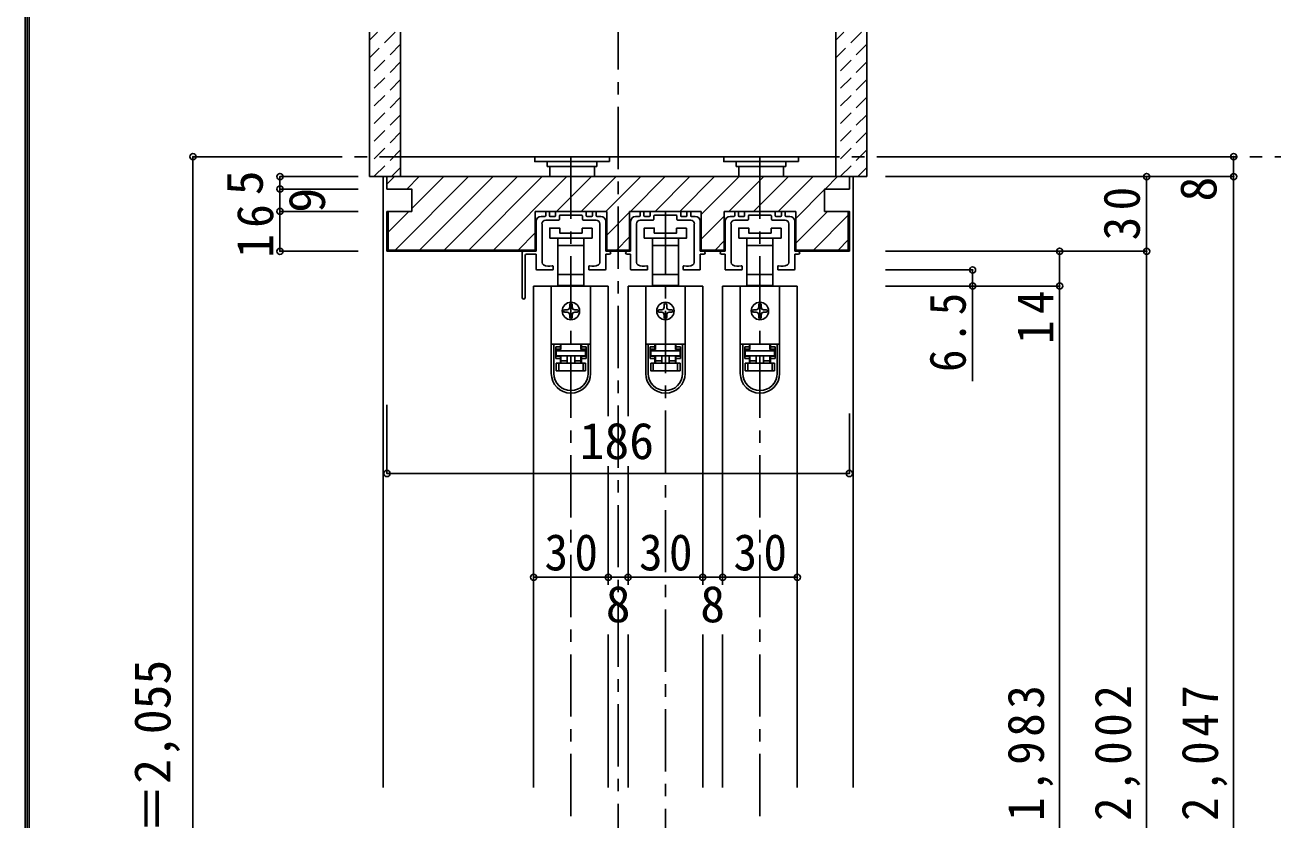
# Model space of a CAD drawing. Units: millimetres at full size, sheet at 1:5; some dimension numbers follow another scale. Extents: x -973 to 977, y -718 to 696.
# Drawn here: x -973 to -468, y -319 to 0 of the extents above; entities that cross this region are included whole.
import ezdxf
from ezdxf.enums import TextEntityAlignment as Align

# ---------------------------------------------------------------- set-up
doc = ezdxf.new("R2010")
doc.units = ezdxf.units.MM
doc.header["$LTSCALE"] = 5
doc.header["$PDMODE"] = 32
doc.header["$PDSIZE"] = 2.5
doc.linetypes.add('CHAIN1', pattern=[8, 5, -1, 1, -1])
doc.linetypes.add('DASHED1', pattern=[1.8, 1.2, -0.6])
for name, color, linetype in [('0-0_補助線', 3, 'Continuous'), ('0-1_通り芯', 4, 'CHAIN1'), ('0-2_柱', 7, 'Continuous'), ('0-3_仕上げ', 2, 'Continuous'), ('0-4_枠', 3, 'Continuous'), ('0-6_扉', 6, 'Continuous'), ('0-7_金物', 7, 'Continuous'), ('0-B_寸法', 7, 'Continuous'), ('0-C_ハッチ', 4, 'DASHED1'), ('F-1_枠', 6, 'Continuous')]:
    doc.layers.add(name, color=color, linetype=linetype)
doc.styles.add('ＭＳ ゴシック', font='')
doc.styles.get('ＭＳ ゴシック').set_extended_font_data('MS Gothic')

# ---------------------------------------------------------------- blocks, each defined once
blk = doc.blocks.new('下荷重(戸車)')
at = {"layer": '0-7_金物'}
for p, q in [((8.5, 37.107), (4.5, 37.107)), ((5.25, 30.107), (5.25, 33.107)), ((-5.25, 30.107), (0, 30.107)), ((0, 30.107), (5.25, 30.107)), ((5.25, 18.507), (5.25, 30.107)), ((0, 18.507), (-5.25, 18.507)), ((-5.25, 18.507), (-5.25, 14.107)), ((5.25, 18.507), (0, 18.507)), ((5.25, 14.107), (5.25, 18.507)), ((7.9, 13.807), (-7.9, 13.807)), ((-7.9, 13.807), (-7.9, -9.493)), ((-5.25, 14.107), (-4, 14.107)), ((-4, 14.107), (-4, 13.807)), ((4, 14.107), (-4, 14.107)), ((4, 14.107), (5.25, 14.107)), ((4, 13.807), (4, 14.107)), ((7.9, 13.807), (7.9, -9.493)), ((-0.5, 6.307), (-0.5, 5.307)), ((0.5, 5.307), (0.5, 6.307)), ((-1.5, 4.307), (-2.5, 4.307)), ((-2.5, 3.307), (-1.5, 3.307)), ((-0.5, 2.307), (-0.5, 1.307)), ((0.5, 1.307), (0.5, 2.307)), ((2.5, 4.307), (1.5, 4.307)), ((1.5, 3.307), (2.5, 3.307)), ((7.9, -9.493), (-7.9, -9.493)), ((-7.9, -9.493), (-7.9, -9.593)), ((-6.9, -9.593), (-7.9, -9.593)), ((-7.9, -9.593), (-7.9, -21.293)), ((-4.2, -9.593), (-6.9, -9.593)), ((-6.9, -21.293), (-6.9, -9.593)), ((-4.9, -9.593), (-4.9, -9.493)), ((-4.2, -9.593), (-4.2, -10.593)), ((-4, -11.693), (-4, -9.493)), ((4, -9.493), (4, -11.693)), ((6.9, -9.593), (4.2, -9.593)), ((4.2, -10.593), (4.2, -9.593)), ((4.9, -9.493), (4.9, -9.593)), ((6.9, -9.593), (6.9, -21.293)), ((7.9, -9.593), (6.9, -9.593)), ((7.9, -9.493), (7.9, -9.593)), ((7.9, -21.293), (7.9, -9.593)), ((-6.1, -10.593), (-6.1, -15.293)), ((-6.1, -10.593), (-4.2, -10.593)), ((-6.1, -14.293), (-4.2, -14.293)), ((-5.9, -11.693), (-5.9, -12.193)), ((-4, -11.693), (-5.9, -11.693)), ((-5.9, -12.193), (5.9, -12.193)), ((-5.9, -14.193), (-5.9, -12.193)), ((5.9, -14.193), (-5.9, -14.193)), ((-4.2, -14.293), (-4.2, -15.293)), ((-4, -16.193), (-4, -14.193)), ((-1.5, -14.193), (-1.5, -17.193)), ((1.5, -14.193), (1.5, -17.193)), ((5.9, -11.693), (4, -11.693)), ((4.2, -11.593), (4.2, -10.593)), ((4.2, -10.593), (6.1, -10.593)), ((6.1, -11.593), (4.2, -11.593)), ((5.9, -12.193), (5.9, -11.693)), ((5.9, -12.193), (5.9, -14.193)), ((6.1, -15.293), (6.1, -10.593)), ((-4.2, -15.293), (-6.1, -15.293)), ((-5.9, -17.193), (-4.9, -17.193)), ((-4.9, -17.193), (4.9, -17.193)), ((-4.9, -17.193), (-4.9, -20.193)), ((4.9, -20.193), (-4.9, -20.193)), ((-4.2, -15.293), (-4.2, -17.193)), ((1.5, -16.193), (4, -16.193)), ((6.1, -15.293), (4.2, -15.293)), ((4.2, -17.193), (4.2, -15.293)), ((4.9, -17.193), (5.9, -17.193)), ((5.9, -17.193), (5.9, -20.193))]:
    blk.add_line(p, q, dxfattribs=at)
for points in [[(-8.5, 33.107), (0, 33.107), (8.5, 33.107), (8.5, 37.107)], [(4.5, 37.107), (4.5, 35.107), (-4.5, 35.107), (-4.5, 37.107), (-8.5, 37.107), (-8.5, 33.107)], [(-5.25, 33.107), (-5.25, 30.107), (-5.25, 18.507)], [(-4.2, -10.593), (-4.2, -11.593), (-6.1, -11.593)], [(4, -14.193), (4, -16.193), (4, -17.193)], [(4.2, -15.293), (4.2, -14.293), (6.1, -14.293)], [(-4.9, -20.193), (-5.9, -20.193), (-5.9, -17.193)], [(-4, -17.193), (-4, -16.193), (-1.5, -16.193)], [(5.9, -20.193), (4.9, -20.193), (4.9, -17.193)]]:
    blk.add_lwpolyline(points, dxfattribs=at)
blk.add_circle((0, 3.807), 3.5, dxfattribs=at)
for centre, radius, start, end in [((-1.5, 5.307), 1, 270, 0), ((0, 6.307), 0.5, 90, 180), ((0, 6.307), 0.5, 0, 90), ((1.5, 5.307), 1, 180, 270), ((-2.5, 3.807), 0.5, 90, 180), ((-2.5, 3.807), 0.5, 180, 270), ((-1.5, 2.307), 1, 0, 90), ((0, 1.307), 0.5, 180, 270), ((0, 1.307), 0.5, 270, 0), ((1.5, 2.307), 1, 90, 180), ((2.5, 3.807), 0.5, 0, 90), ((2.5, 3.807), 0.5, 270, 0), ((0, -21.293), 7.9, 180, 0), ((0, -21.293), 6.9, 180, 0)]:
    blk.add_arc(centre, radius, start, end, dxfattribs=at)
blk = doc.blocks.new('03')
at = {"layer": '0-B_寸法'}
for p, q in [((-13.079, 5.476), (-13.079, -6.524)), ((-11.079, 7.476), (-9.529, 7.476)), ((-9.229, 7.776), (-9.229, 9.176)), ((-9.229, 5.976), (-4.029, 5.976)), ((-8.029, 9.476), (-8.929, 9.476)), ((-7.729, 7.776), (-7.729, 9.176)), ((-5.529, 7.476), (-7.429, 7.476)), ((-5.229, 9.176), (-5.229, 7.776)), ((-4.929, 9.476), (6.771, 9.476)), ((-3.729, 6.276), (-3.729, 7.676)), ((-3.429, 7.976), (0.621, 7.976)), ((0.921, 8.276), (0.621, 7.976)), ((0.921, 8.276), (1.221, 7.976)), ((5.271, 7.976), (1.221, 7.976)), ((5.571, 6.276), (5.571, 7.676)), ((11.071, 5.976), (5.871, 5.976)), ((7.071, 9.176), (7.071, 7.776)), ((7.371, 7.476), (9.271, 7.476)), ((9.571, 7.776), (9.571, 9.176)), ((9.871, 9.476), (10.771, 9.476)), ((11.071, 7.776), (11.071, 9.176)), ((12.921, 7.476), (11.371, 7.476)), ((14.921, 5.476), (14.921, -6.524)), ((-10.679, -11.096), (-10.679, 4.476)), ((12.521, -11.096), (12.521, 4.476)), ((-18.679, -25.124), (-18.679, -7.024)), ((-18.179, -6.524), (-13.079, -6.524)), ((-17.479, -25.124), (-17.479, -8.224)), ((-16.979, -7.724), (-13.079, -7.724)), ((-13.079, -13.724), (-13.079, -7.724)), ((16.321, -6.524), (14.921, -6.524)), ((16.321, -7.724), (14.921, -7.724)), ((14.921, -13.724), (14.921, -7.724)), ((-12.779, -14.024), (-6.529, -14.024)), ((-6.229, -13.724), (-6.229, -12.649)), ((8.071, -13.724), (8.071, -12.649)), ((14.621, -14.024), (8.371, -14.024))]:
    blk.add_line(p, q, dxfattribs=at)
for centre, radius, start, end in [((-11.079, 5.476), 2, 90, 180), ((-9.229, 4.476), 1.5, 90, 180), ((-9.529, 7.776), 0.3, 270, 0), ((-8.929, 9.176), 0.3, 90, 180), ((-8.029, 9.176), 0.3, 0, 90), ((-7.429, 7.776), 0.3, 180, 270), ((-5.529, 7.776), 0.3, 270, 0), ((-4.929, 9.176), 0.3, 90, 180), ((-4.029, 6.276), 0.3, 270, 0), ((-3.429, 7.676), 0.3, 90, 180), ((5.271, 7.676), 0.3, 0, 90), ((5.871, 6.276), 0.3, 180, 270), ((6.771, 9.176), 0.3, 0, 90), ((7.371, 7.776), 0.3, 180, 270), ((9.271, 7.776), 0.3, 270, 0), ((9.871, 9.176), 0.3, 90, 180), ((10.771, 9.176), 0.3, 0, 90), ((11.371, 7.776), 0.3, 180, 270), ((11.071, 4.476), 1.5, 0, 90), ((12.921, 5.476), 2, 0, 90), ((-18.179, -7.024), 0.5, 90, 180), ((-16.979, -8.224), 0.5, 90, 180), ((16.321, -7.124), 0.6, 0, 90), ((16.321, -7.124), 0.6, 270, 0), ((-12.779, -13.724), 0.3, 180, 270), ((-9.679, -11.096), 1, 180, 243.25632), ((-7.879, -7.524), 5, 243.25632, 284.75682), ((-6.529, -12.649), 0.3, 0, 104.75682), ((-6.529, -13.724), 0.3, 270, 0), ((8.371, -12.649), 0.3, 75.24318, 180), ((8.371, -13.724), 0.3, 180, 270), ((9.721, -7.524), 5, 255.24318, 296.74368), ((11.521, -11.096), 1, 296.74368, 0), ((14.621, -13.724), 0.3, 270, 0), ((-18.079, -25.124), 0.6, 180, 0)]:
    blk.add_arc(centre, radius, start, end, dxfattribs=at)
blk = doc.blocks.new('02')
at = {"layer": '0-B_寸法'}
for p, q in [((-12, 6.623), (-10.45, 6.623)), ((-10.15, 6.923), (-10.15, 8.323)), ((-10.15, 5.123), (-4.95, 5.123)), ((-8.95, 8.623), (-9.85, 8.623)), ((-8.65, 6.923), (-8.65, 8.323)), ((-6.45, 6.623), (-8.35, 6.623)), ((-6.15, 8.323), (-6.15, 6.923)), ((-5.85, 8.623), (5.85, 8.623)), ((-4.65, 5.423), (-4.65, 6.823)), ((-4.35, 7.123), (-0.3, 7.123)), ((0, 7.423), (-0.3, 7.123)), ((0, 7.423), (0.3, 7.123)), ((4.35, 7.123), (0.3, 7.123)), ((4.65, 5.423), (4.65, 6.823)), ((10.15, 5.123), (4.95, 5.123)), ((6.15, 8.323), (6.15, 6.923)), ((6.45, 6.623), (8.35, 6.623)), ((8.65, 6.923), (8.65, 8.323)), ((8.95, 8.623), (9.85, 8.623)), ((10.15, 6.923), (10.15, 8.323)), ((12, 6.623), (10.45, 6.623)), ((-14, 4.623), (-14, -7.377)), ((-11.6, -11.949), (-11.6, 3.623)), ((11.6, -11.949), (11.6, 3.623)), ((14, 4.623), (14, -7.377)), ((-15.4, -7.377), (-14, -7.377)), ((-15.4, -8.577), (-14, -8.577)), ((-14, -14.577), (-14, -8.577)), ((15.4, -7.377), (14, -7.377)), ((15.4, -8.577), (14, -8.577)), ((14, -14.577), (14, -8.577)), ((-13.7, -14.877), (-7.45, -14.877)), ((-7.15, -14.577), (-7.15, -13.502)), ((7.15, -14.577), (7.15, -13.502)), ((13.7, -14.877), (7.45, -14.877))]:
    blk.add_line(p, q, dxfattribs=at)
for centre, radius, start, end in [((-12, 4.623), 2, 90, 180), ((-10.15, 3.623), 1.5, 90, 180), ((-10.45, 6.923), 0.3, 270, 0), ((-9.85, 8.323), 0.3, 90, 180), ((-8.95, 8.323), 0.3, 0, 90), ((-8.35, 6.923), 0.3, 180, 270), ((-6.45, 6.923), 0.3, 270, 0), ((-5.85, 8.323), 0.3, 90, 180), ((-4.95, 5.423), 0.3, 270, 0), ((-4.35, 6.823), 0.3, 90, 180), ((4.35, 6.823), 0.3, 0, 90), ((4.95, 5.423), 0.3, 180, 270), ((5.85, 8.323), 0.3, 0, 90), ((6.45, 6.923), 0.3, 180, 270), ((8.35, 6.923), 0.3, 270, 0), ((8.95, 8.323), 0.3, 90, 180), ((9.85, 8.323), 0.3, 0, 90), ((10.45, 6.923), 0.3, 180, 270), ((10.15, 3.623), 1.5, 0, 90), ((12, 4.623), 2, 0, 90), ((-15.4, -7.977), 0.6, 90, 180), ((-15.4, -7.977), 0.6, 180, 270), ((15.4, -7.977), 0.6, 0, 90), ((15.4, -7.977), 0.6, 270, 0), ((-13.7, -14.577), 0.3, 180, 270), ((-10.6, -11.949), 1, 180, 243.25632), ((-8.8, -8.377), 5, 243.25632, 284.75682), ((-7.45, -13.502), 0.3, 0, 104.75682), ((-7.45, -14.577), 0.3, 270, 0), ((7.45, -13.502), 0.3, 75.24318, 180), ((7.45, -14.577), 0.3, 180, 270), ((8.8, -8.377), 5, 255.24318, 296.74368), ((10.6, -11.949), 1, 296.74368, 0), ((13.7, -14.577), 0.3, 270, 0)]:
    blk.add_arc(centre, radius, start, end, dxfattribs=at)

msp = doc.modelspace()

# ---------------------------------------------------------------- linework, layer by layer
at = {"layer": '0-0_補助線'}
for p, q in [((-768.247, -90.5), (-768.247, -74.5)), ((-768.247, -74.5), (-739.447, -74.5)), ((-739.447, -90.5), (-739.447, -74.5)), ((-730.247, -74.5), (-701.447, -74.5)), ((-730.247, -90.5), (-730.247, -74.5)), ((-701.447, -90.5), (-701.447, -74.5)), ((-692.247, -74.5), (-663.447, -74.5)), ((-663.447, -90.5), (-663.447, -74.5)), ((-739.447, -90), (-730.247, -90)), ((-739.447, -90.5), (-730.247, -90.5)), ((-701.447, -90), (-692.247, -90))]:
    msp.add_line(p, q, dxfattribs=at)
at = {"layer": '0-0_補助線', "color": 6}
for p, q in [((-768.847, -104.5), (-738.847, -104.5)), ((-730.847, -104.5), (-700.847, -104.5)), ((-692.847, -104.5), (-662.847, -104.5))]:
    msp.add_line(p, q, dxfattribs=at)
at = {"layer": '0-0_補助線'}
msp.add_lwpolyline([(-701.447, -90.5), (-692.247, -90.5), (-692.247, -74.5)], dxfattribs=at)
at = {"layer": '0-1_通り芯'}
for p, q in [((-734.847, -577.5), (-734.847, -2.5)), ((-870.847, -52.5), (-468.347, -52.5)), ((-753.847, -52.5), (-753.847, -567.5)), ((-677.847, -52.5), (-677.847, -567.5)), ((-715.847, -74.5), (-715.847, -567.5))]:
    msp.add_line(p, q, dxfattribs=at)
at = {"layer": '0-2_柱'}
msp.add_line((-822.347, -52.5), (-647.347, -52.5), dxfattribs=at)
at = {"layer": '0-3_仕上げ'}
for p, q in [((-834.847, -2.5), (-834.847, -60.5)), ((-822.347, -2.5), (-822.347, -60.5)), ((-647.347, -2.5), (-647.347, -60.5)), ((-634.847, -2.5), (-634.847, -60.5)), ((-822.347, -60.5), (-834.847, -60.5)), ((-634.847, -60.5), (-647.347, -60.5))]:
    msp.add_line(p, q, dxfattribs=at)
at = {"layer": '0-4_枠', "color": 4}
for p, q in [((-827.847, -60.5), (-829.347, -60.5)), ((-829.347, -306), (-829.347, -60.5)), ((-641.847, -60.5), (-640.347, -60.5)), ((-640.347, -306), (-640.347, -60.5))]:
    msp.add_line(p, q, dxfattribs=at)
at = {"layer": '0-4_枠'}
for p, q in [((-641.847, -65.5), (-641.847, -60.5)), ((-827.847, -74.5), (-827.847, -90.5)), ((-827.347, -74.5), (-827.347, -90)), ((-642.347, -74.5), (-642.347, -90)), ((-827.847, -90.5), (-768.247, -90.5)), ((-827.347, -90), (-768.247, -90)), ((-642.347, -90), (-663.447, -90)), ((-641.847, -90.5), (-663.447, -90.5))]:
    msp.add_line(p, q, dxfattribs=at)
for points in [[(-641.847, -60.5), (-827.847, -60.5), (-827.847, -65.5), (-817.847, -65.5), (-817.847, -74.5), (-827.847, -74.5)], [(-641.847, -65.5), (-651.847, -65.5), (-651.847, -74.5), (-641.847, -74.5), (-641.847, -90.5)]]:
    msp.add_lwpolyline(points, dxfattribs=at)
at = {"layer": '0-6_扉'}
for p, q in [((-768.847, -104.5), (-768.847, -306)), ((-738.847, -104.5), (-738.847, -156.804)), ((-730.847, -104.5), (-730.847, -156.804)), ((-700.847, -104.5), (-700.847, -224.5)), ((-692.847, -104.5), (-692.847, -224.5)), ((-662.847, -104.5), (-662.847, -306)), ((-738.847, -176.804), (-738.847, -224.5)), ((-730.847, -176.804), (-730.847, -224.5)), ((-738.847, -244.5), (-738.847, -306)), ((-730.847, -244.5), (-730.847, -306)), ((-700.847, -244.5), (-700.847, -306)), ((-692.847, -244.5), (-692.847, -306))]:
    msp.add_line(p, q, dxfattribs=at)
at = {"layer": '0-7_金物'}
for p, q in [((-763.389, -54.5), (-763.389, -56.5)), ((-743.389, -54.5), (-743.389, -56.5)), ((-738.389, -52.5), (-738.389, -54.5)), ((-687.389, -54.5), (-687.389, -56.5)), ((-667.389, -54.5), (-667.389, -56.5)), ((-662.389, -52.5), (-662.389, -54.5)), ((-763.389, -56.5), (-743.389, -56.5)), ((-762.389, -56.5), (-762.389, -60.5)), ((-744.389, -60.5), (-744.389, -56.5)), ((-687.389, -56.5), (-667.389, -56.5)), ((-686.389, -56.5), (-686.389, -60.5)), ((-668.389, -60.5), (-668.389, -56.5))]:
    msp.add_line(p, q, dxfattribs=at)
for points in [[(-768.389, -52.5), (-768.389, -54.5), (-738.389, -54.5)], [(-692.389, -52.5), (-692.389, -54.5), (-662.389, -54.5)]]:
    msp.add_lwpolyline(points, dxfattribs=at)
at = {"layer": '0-B_寸法', "color": 4}
for p, q in [((-905.847, -52.5), (-905.847, -567.5)), ((-905.847, -52.5), (-870.847, -52.5)), ((-487.347, -52.5), (-627.347, -52.5)), ((-487.347, -52.5), (-487.347, -60.5)), ((-870.847, -60.5), (-870.847, -65.5)), ((-870.847, -60.5), (-839.347, -60.5)), ((-487.347, -60.5), (-627.347, -60.5)), ((-522.347, -552.5), (-522.347, -60.5)), ((-487.347, -60.5), (-487.347, -567.5)), ((-870.847, -65.5), (-870.847, -74.5)), ((-870.847, -65.5), (-839.347, -65.5)), ((-870.847, -74.5), (-870.847, -90.5)), ((-870.847, -74.5), (-839.347, -74.5)), ((-870.847, -90.5), (-839.347, -90.5)), ((-522.347, -90.5), (-627.347, -90.5)), ((-557.347, -90.5), (-557.347, -547.5)), ((-592.347, -98), (-627.347, -98)), ((-592.347, -98), (-592.347, -142.746)), ((-557.347, -104.5), (-627.347, -104.5)), ((-827.847, -179.804), (-827.847, -152.246)), ((-768.847, -221.5), (-738.847, -221.5)), ((-738.847, -221.5), (-730.847, -221.5)), ((-730.847, -221.5), (-700.847, -221.5)), ((-700.847, -221.5), (-692.847, -221.5)), ((-692.847, -221.5), (-662.847, -221.5))]:
    msp.add_line(p, q, dxfattribs=at)
msp.add_lwpolyline([(-827.847, -179.804), (-641.847, -179.804), (-641.847, -155.746)], dxfattribs=at)
at = {"layer": '0-B_寸法'}
for p in [(-905.847, -52.5), (-487.347, -52.5), (-870.847, -60.5), (-522.347, -60.5), (-487.347, -60.5), (-870.847, -65.5), (-870.847, -74.5), (-870.847, -90.5), (-557.347, -90.5), (-522.347, -90.5), (-592.347, -98), (-592.347, -104.5), (-557.347, -104.5), (-827.847, -179.804), (-641.847, -179.804), (-768.847, -221.5), (-738.847, -221.5), (-730.847, -221.5), (-700.847, -221.5), (-692.847, -221.5), (-662.847, -221.5)]:
    msp.add_point(p, dxfattribs=at)
at = {"layer": '0-C_ハッチ'}
for p, q in [((-824.565, -2.5), (-834.847, -12.782)), ((-831.636, -2.5), (-834.847, -5.711)), ((-644.136, -2.5), (-647.347, -5.711)), ((-637.065, -2.5), (-647.347, -12.782)), ((-822.347, -7.353), (-834.847, -19.853)), ((-634.847, -7.353), (-647.347, -19.853)), ((-822.347, -14.424), (-834.847, -26.924)), ((-634.847, -14.424), (-647.347, -26.924)), ((-822.347, -21.495), (-834.847, -33.995)), ((-634.847, -21.495), (-647.347, -33.995)), ((-822.347, -28.566), (-834.847, -41.066)), ((-634.847, -28.566), (-647.347, -41.066)), ((-822.347, -35.637), (-834.847, -48.137)), ((-634.847, -35.637), (-647.347, -48.137)), ((-822.347, -42.709), (-834.847, -55.209)), ((-634.847, -42.709), (-647.347, -55.209)), ((-822.347, -49.78), (-833.067, -60.5)), ((-634.847, -49.78), (-645.567, -60.5)), ((-822.347, -56.851), (-825.996, -60.5)), ((-634.847, -56.851), (-638.496, -60.5))]:
    msp.add_line(p, q, dxfattribs=at)
at = {"layer": '0-C_ハッチ', "linetype": 'Continuous'}
for p, q in [((-827.847, -63.561), (-824.786, -60.5)), ((-824.587, -90), (-795.087, -60.5)), ((-819.886, -65.5), (-814.886, -60.5)), ((-817.847, -73.36), (-804.987, -60.5)), ((-814.688, -90), (-785.188, -60.5)), ((-804.788, -90), (-775.288, -60.5)), ((-794.889, -90), (-765.389, -60.5)), ((-784.99, -90), (-755.49, -60.5)), ((-759.59, -74.5), (-745.59, -60.5)), ((-749.691, -74.5), (-735.691, -60.5)), ((-739.791, -74.5), (-725.791, -60.5)), ((-729.892, -74.5), (-715.892, -60.5)), ((-719.992, -74.5), (-705.992, -60.5)), ((-710.093, -74.5), (-696.093, -60.5)), ((-701.447, -75.754), (-686.193, -60.5)), ((-690.294, -74.5), (-676.294, -60.5)), ((-680.394, -74.5), (-666.394, -60.5)), ((-670.495, -74.5), (-656.495, -60.5)), ((-651.595, -65.5), (-646.595, -60.5)), ((-663.447, -77.352), (-651.847, -65.752)), ((-827.347, -82.86), (-818.987, -74.5)), ((-739.447, -84.055), (-730.247, -74.855)), ((-663.447, -87.251), (-650.696, -74.5)), ((-701.447, -85.653), (-692.247, -76.453)), ((-656.296, -90), (-642.347, -76.051)), ((-775.09, -90), (-768.247, -83.157)), ((-735.493, -90), (-730.247, -84.754)), ((-695.894, -90), (-692.247, -86.353)), ((-646.397, -90), (-642.347, -85.95))]:
    msp.add_line(p, q, dxfattribs=at)
at = {"layer": 'F-1_枠'}
for p, q in [((-973.347, 695.833), (-973.347, -700.833)), ((-972.514, 695.833), (-972.514, -700.833)), ((-971.68, 695.833), (-971.68, -700.833))]:
    msp.add_line(p, q, dxfattribs=at)

# ---------------------------------------------------------------- block references
at = {"layer": '0-7_金物'}
for name, p in [('03', (-754.768, -83.976)), ('02', (-715.847, -83.123)), ('02', (-677.847, -83.123)), ('下荷重(戸車)', (-753.847, -118.307)), ('下荷重(戸車)', (-715.847, -118.307)), ('下荷重(戸車)', (-677.847, -118.307))]:
    msp.add_blockref(name, p, dxfattribs=at)

# ---------------------------------------------------------------- texts
at = {"layer": '0-B_寸法', "style": 'ＭＳ ゴシック'}
for s, p in [('5', (-873.347, -68)), ('8', (-489.847, -70.5)), ('9', (-848.347, -75)), ('ＲＯＨ＝2,055', (-910.488, -384.5))]:
    msp.add_text(s, height=14.66, rotation=90, dxfattribs=at).set_placement(p, align=Align.BOTTOM_LEFT)
for s, p in [('186', (-750.347, -178.421)), ('8', (-739.847, -244)), ('8', (-701.847, -244))]:
    msp.add_text(s, height=14.66, dxfattribs=at).set_placement(p, align=Align.BOTTOM_LEFT)
at = {"layer": '0-B_寸法', "char_height": 14.66, "attachment_point": 7, "rotation": 90, "style": 'ＭＳ ゴシック'}
for s, insert in [('\\T1.27;\\W0.95;30', (-524.847, -86.125)), ('\\T1.27;\\W0.95;16', (-873.347, -93.125)), ('\\T1.27;\\W0.9;6.5', (-594.847, -139)), ('\\T1.27;\\W0.95;14', (-559.847, -127.75)), ('\\T1.19;\\W0.95;ＤＨ＝1,983', (-559.847, -387.25)), ('\\T1.19;\\W0.95;枠内＝2,002', (-524.847, -387.25)), ('\\T1.19;\\W0.95;枠外＝2,047', (-489.847, -387.25))]:
    msp.add_mtext(s, dxfattribs=dict(at, insert=insert))
at = {"layer": '0-B_寸法', "char_height": 14.66, "attachment_point": 7, "style": 'ＭＳ ゴシック'}
for insert in [(-764.472, -219), (-726.472, -219), (-688.472, -219)]:
    msp.add_mtext('\\T1.27;\\W0.95;30', dxfattribs=dict(at, insert=insert))

doc.saveas('drawing.dxf')
